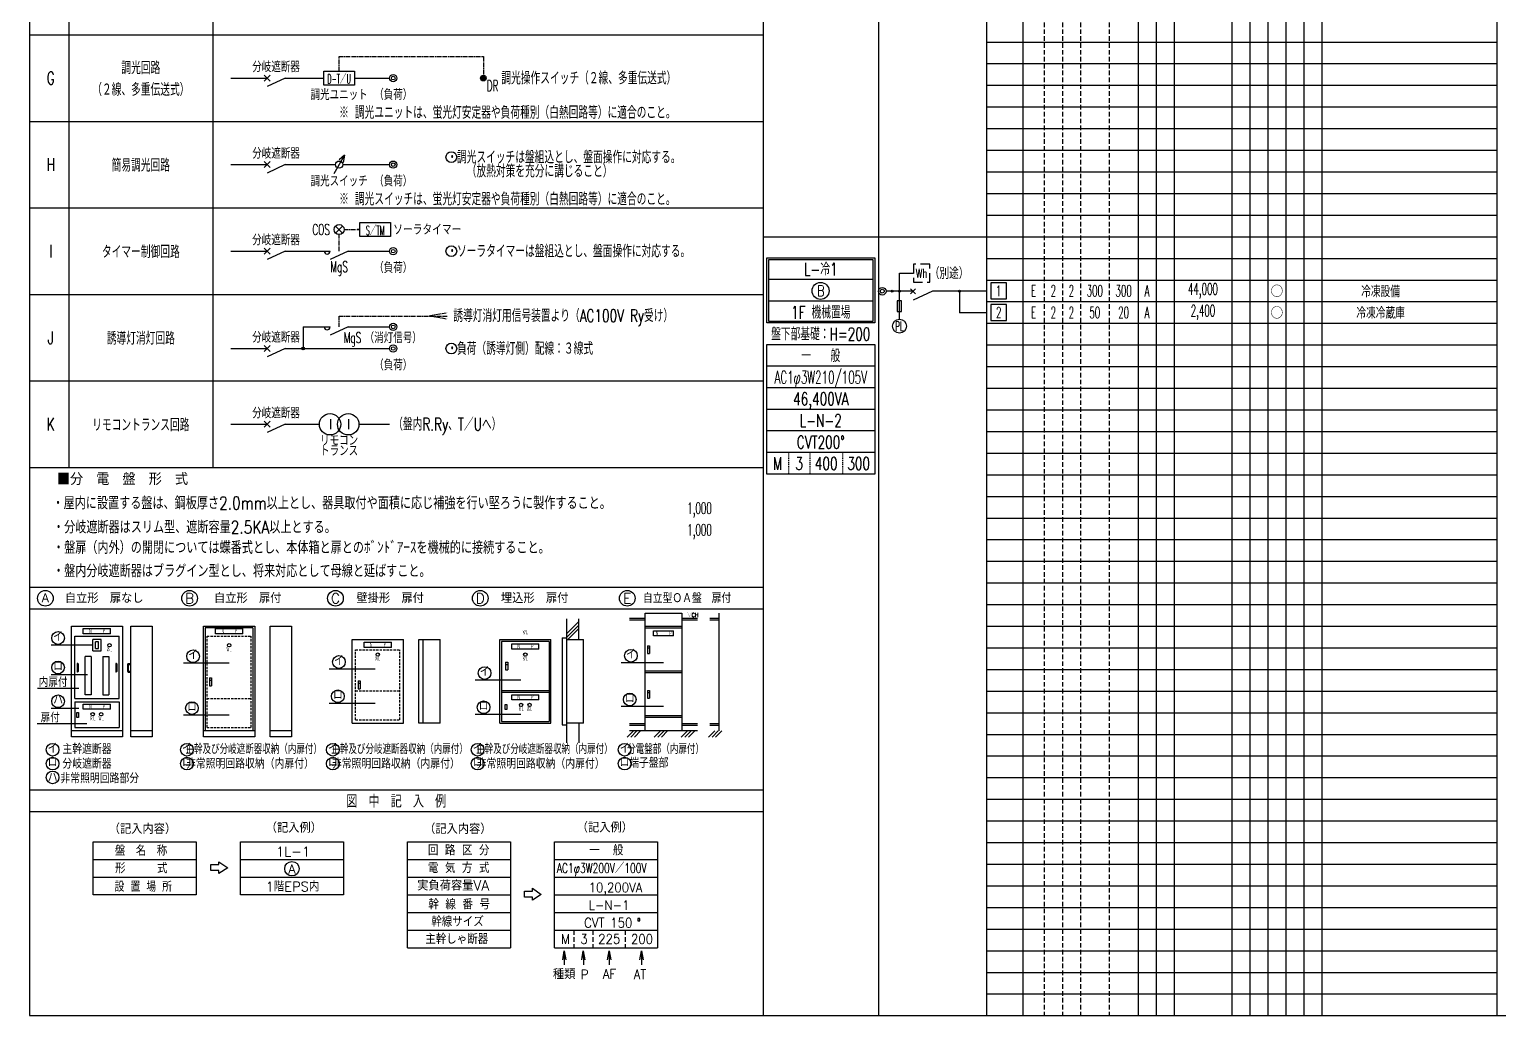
# Model space of a CAD drawing. Header units: millimetres. Extents: x 14 to 1769, y 15 to 581.
# Drawn here: x 13.5 to 421, y 31.4 to 304.9 of the extents above; entities that cross this region are included whole.
import ezdxf
from ezdxf.enums import TextEntityAlignment as Align

# ---------------------------------------------------------------- set-up
doc = ezdxf.new("R2010")
doc.units = ezdxf.units.MM
doc.header["$LTSCALE"] = 0.2
for name, pattern in [('_ C_S', [9, 6, -1, 1, -1]), ('_ Dot', [2.6, 1.4, -1.2]), ('DASHED', [19.05, 12.7, -6.35]), ('DASHED2', [9.525, 6.35, -3.175]), ('HIDDEN', [9.525, 6.35, -3.175]), ('HIDDEN2', [4.7625, 3.175, -1.5875])]:
    doc.linetypes.add(name, pattern=pattern)
for name, color, linetype in [('1_文字', 3, 'Continuous'), ('1_盤内配線', 1, 'Continuous'), ('1_表', 7, 'Continuous'), ('Std_1', 1, 'Continuous'), ('Std_2', 2, 'Continuous'), ('盤', 3, 'Continuous')]:
    doc.layers.add(name, color=color, linetype=linetype)
doc.styles.add('S', font='simplex.shx', dxfattribs={"width": 0.7, "height": 3, "bigfont": 'extfont2.shx'})
doc.styles.get("Standard").update_dxf_attribs({"font": 'simplex.shx', "width": 0.7, "bigfont": 'extfont2.shx'})

msp = doc.modelspace()

# ---------------------------------------------------------------- linework, layer by layer
for p, q in [((184.32, 141.6), (179.97, 141.6)), ((184.32, 141.1), (179.97, 141.1)), ((194.5, 139.35), (184.32, 139.35)), ((194.5, 138.85), (184.32, 138.85)), ((198.85, 141.6), (194.5, 141.6)), ((198.85, 141.1), (194.5, 141.1)), ((204.72, 141.6), (202.22, 141.6)), ((204.72, 141.1), (202.22, 141.1)), ((194.5, 126.99), (184.32, 126.99)), ((194.5, 126.49), (184.32, 126.49)), ((194.5, 114.62), (184.32, 114.62)), ((194.5, 114.12), (184.32, 114.12)), ((184.32, 112.37), (179.97, 112.37)), ((184.32, 111.87), (179.97, 111.87)), ((198.85, 112.37), (194.5, 112.37)), ((198.85, 111.87), (194.5, 111.87)), ((204.72, 112.37), (202.22, 112.37)), ((204.72, 111.87), (202.22, 111.87))]:
    msp.add_line(p, q)
at = {"layer": '1_文字', "linetype": 'Continuous'}
for p, q in [((247.5, 235.57), (218.5, 235.57)), ((247.5, 229.57), (218.5, 229.57)), ((248, 211.57), (218, 211.57)), ((248, 205.57), (218, 205.57)), ((248, 199.57), (218, 199.57)), ((248, 193.57), (218, 193.57)), ((248, 187.57), (218, 187.57)), ((31.06, 134.16), (19.55, 134.16)), ((56.22, 129.24), (68.91, 129.24)), ((96.69, 127.65), (109.38, 127.65)), ((177.66, 129.39), (189.35, 129.39)), ((29.64, 125.98), (19.55, 125.98)), ((137.1, 124.57), (149.79, 124.57)), ((27.21, 122.2), (15.72, 122.2)), ((27.21, 116.61), (19.55, 116.61)), ((56.22, 114.82), (68.91, 114.82)), ((96.69, 118.13), (109.38, 118.13)), ((137.1, 115.05), (149.79, 115.05)), ((177.66, 117.22), (189.35, 117.22)), ((29.47, 112.4), (15.68, 112.4)), ((31.21, 79.61), (59.79, 79.61)), ((31.21, 64.91), (31.21, 79.61)), ((59.79, 79.61), (59.79, 64.91)), ((72.04, 79.61), (100.61, 79.61)), ((72.04, 64.91), (72.04, 79.61)), ((100.61, 79.61), (100.61, 64.91)), ((118.34, 79.61), (146.92, 79.61)), ((118.34, 50.21), (118.34, 79.61)), ((146.92, 79.61), (146.92, 50.21)), ((159.17, 79.61), (187.74, 79.61)), ((159.17, 50.21), (159.17, 79.61)), ((187.74, 79.61), (187.74, 50.21)), ((31.21, 74.71), (59.79, 74.71)), ((66.06, 74.13), (68.51, 72.46)), ((66.06, 73.32), (66.06, 74.13)), ((72.04, 74.71), (100.61, 74.71)), ((118.34, 74.71), (146.92, 74.71)), ((159.17, 74.71), (187.74, 74.71)), ((31.21, 69.81), (59.79, 69.81)), ((63.81, 73.32), (66.06, 73.32)), ((63.81, 71.68), (63.81, 73.32)), ((66.06, 71.68), (63.81, 71.68)), ((68.51, 72.46), (66.06, 70.86)), ((66.06, 70.86), (66.06, 71.68)), ((72.04, 69.81), (100.61, 69.81)), ((118.34, 69.81), (146.92, 69.81)), ((159.17, 69.81), (187.74, 69.81)), ((150.8, 65.93), (153.04, 65.93)), ((150.8, 64.29), (150.8, 65.93)), ((153.04, 66.74), (155.49, 65.07)), ((153.04, 65.93), (153.04, 66.74)), ((59.79, 64.91), (31.21, 64.91)), ((100.61, 64.91), (72.04, 64.91)), ((118.34, 64.91), (146.92, 64.91)), ((153.04, 64.29), (150.8, 64.29)), ((155.49, 65.07), (153.04, 63.47)), ((153.04, 63.47), (153.04, 64.29)), ((159.17, 64.91), (187.74, 64.91)), ((118.34, 60.01), (146.92, 60.01)), ((159.17, 60.01), (187.74, 60.01)), ((182.23, 58.33), (182.23, 57.74)), ((182.82, 58.33), (182.23, 58.33)), ((182.23, 57.74), (182.82, 57.74)), ((182.82, 57.74), (182.82, 58.33)), ((118.34, 55.11), (146.92, 55.11)), ((159.17, 55.11), (187.74, 55.11)), ((118.34, 50.21), (146.92, 50.21)), ((159.17, 50.21), (187.74, 50.21)), ((161.42, 46.92), (161.82, 49.38)), ((161.82, 49.38), (161.87, 45.5)), ((161.82, 49.38), (162.28, 46.93)), ((166.73, 46.92), (167.13, 49.38)), ((167.13, 49.38), (167.59, 46.93)), ((167.13, 49.38), (167.18, 45.5)), ((173.87, 46.92), (174.27, 49.38)), ((174.27, 49.38), (174.74, 46.93)), ((174.27, 49.38), (174.32, 45.5)), ((182.85, 46.92), (183.25, 49.38)), ((183.25, 49.38), (183.72, 46.93)), ((183.25, 49.38), (183.3, 45.5))]:
    msp.add_line(p, q, dxfattribs=at)
at = {"layer": '1_文字', "linetype": '_ Dot'}
for p, q in [((224, 187.57), (224, 181.57)), ((230, 187.57), (230, 181.57)), ((239, 187.57), (239, 181.57))]:
    msp.add_line(p, q, dxfattribs=at)
at = {"layer": '1_文字', "linetype": 'DASHED2'}
for p, q in [((164.48, 55.11), (164.48, 50.21)), ((169.78, 55.11), (169.78, 50.21)), ((178.76, 55.11), (178.76, 50.21))]:
    msp.add_line(p, q, dxfattribs=at)
at = {"layer": '1_文字', "linetype": 'Continuous'}
for points in [[(248, 223.57), (218, 223.57), (218, 241.57), (248, 241.57)], [(247.5, 224.07), (247.5, 241.07), (218.5, 241.07), (218.5, 224.07)], [(218, 217.57), (248, 217.57), (248, 181.57), (218, 181.57)]]:
    msp.add_lwpolyline(points, close=True, dxfattribs=at)
at = {"layer": '1_文字'}
for points in [[(280.15, 230.24), (284.55, 230.24), (284.55, 234.64), (280.15, 234.64)], [(280.15, 224.24), (284.55, 224.24), (284.55, 228.64), (280.15, 228.64)]]:
    msp.add_lwpolyline(points, close=True, dxfattribs=at)
at = {"layer": '1_文字', "color": 1, "linetype": 'Continuous'}
for centre in [(130.53, 269.51), (130.53, 243.44), (130.53, 216.44)]:
    msp.add_circle(centre, 1.5, dxfattribs=at)
at = {"layer": '1_文字', "linetype": 'Continuous'}
for centre, radius in [((232.95, 232.42), 2.36), ((17.93, 147.17), 2.17), ((57.93, 147.17), 2.17), ((98.4, 147.17), 2.17), ((138.56, 147.17), 2.17), ((179.33, 147.17), 2.17), ((21.47, 136.16), 1.76), ((58.89, 131.11), 1.76), ((99.35, 129.51), 1.76), ((180.33, 131.25), 1.76), ((21.47, 127.98), 1.76), ((139.76, 126.43), 1.76), ((21.47, 118.61), 1.76), ((58.59, 116.71), 1.76), ((99.05, 120.02), 1.76), ((139.46, 116.94), 1.76), ((180.03, 119.11), 1.76), ((19.94, 105.16), 1.76), ((57.19, 105.16), 1.76), ((97.66, 105.16), 1.76), ((137.83, 105.16), 1.76), ((178.59, 105.16), 1.76), ((19.94, 101.33), 1.76), ((57.19, 101.33), 1.76), ((97.66, 101.33), 1.76), ((137.83, 101.33), 1.76), ((178.59, 101.33), 1.76), ((19.94, 97.49), 1.76), ((86.33, 72.19), 2.01)]:
    msp.add_circle(centre, radius, dxfattribs=at)
at = {"layer": '1_盤内配線', "color": 1, "linetype": 'Continuous'}
for p, q in [((254.83, 224.56), (254.83, 237.33)), ((254.83, 237.33), (258.71, 237.33))]:
    msp.add_line(p, q, dxfattribs=at)
at = {"layer": '1_盤内配線', "linetype": 'Continuous'}
for p, q in [((258.55, 232.33), (251.1, 232.33)), ((279, 232.33), (264, 232.33)), ((271.5, 232.33), (271.5, 226.33)), ((279, 226.33), (271.5, 226.33))]:
    msp.add_line(p, q, dxfattribs=at)
at = {"layer": '1_盤内配線', "color": 2}
for p, q in [((257.84, 233.03), (259.26, 231.62)), ((259.26, 233.03), (257.84, 231.62))]:
    msp.add_line(p, q, dxfattribs=at)
at = {"layer": '1_盤内配線', "color": 2, "linetype": 'Continuous'}
msp.add_line((264, 232.33), (258.62, 229.82), dxfattribs=at)
at = {"layer": '1_盤内配線', "color": 7, "linetype": 'DASHED'}
msp.add_lwpolyline([(258.71, 234.83), (263.21, 234.83), (263.21, 239.83), (258.71, 239.83)], close=True, dxfattribs=at)
at = {"layer": '1_盤内配線', "color": 2, "linetype": 'Continuous'}
msp.add_lwpolyline([(254.23, 226.71), (255.43, 226.71), (255.43, 229.71), (254.23, 229.71)], close=True, dxfattribs=at)
at = {"layer": '1_盤内配線', "color": 4, "linetype": 'Continuous'}
for radius in [1.05, 0.525]:
    msp.add_circle((250.05, 232.33), radius, dxfattribs=at)
at = {"layer": '1_盤内配線', "linetype": 'Continuous'}
for centre in [(252.83, 232.33), (254.83, 232.33), (271.5, 232.33)]:
    msp.add_circle(centre, 0.25, dxfattribs=at)
at = {"layer": '1_盤内配線', "color": 2, "linetype": 'Continuous'}
msp.add_circle((254.83, 222.64), 1.92, dxfattribs=at)
at = {"layer": '1_表', "color": 6}
for p, q in [((217, 581.44), (217, 31.44)), ((420.5, 572.44), (420.5, 31.44))]:
    msp.add_line(p, q, dxfattribs=at)
at = {"layer": '1_表', "linetype": 'Continuous'}
for p, q in [((249, 535.44), (249, 31.44)), ((279, 535.44), (279, 31.44)), ((289, 535.44), (289, 31.44)), ((321, 535.44), (321, 31.44)), ((326, 535.44), (326, 31.44)), ((331, 535.44), (331, 31.44)), ((347, 535.44), (347, 31.44)), ((352, 535.44), (352, 31.44)), ((357, 535.44), (357, 31.44)), ((362, 535.44), (362, 31.44)), ((367, 535.44), (367, 31.44)), ((372, 535.44), (372, 31.44)), ((13.5, 303.44), (217, 303.44)), ((279, 301.44), (420.5, 301.44)), ((279, 295.44), (420.5, 295.44)), ((279, 289.44), (420.5, 289.44)), ((279, 283.44), (420.5, 283.44)), ((13.5, 279.44), (217, 279.44)), ((279, 277.44), (420.5, 277.44)), ((279, 271.44), (420.5, 271.44)), ((279, 265.44), (420.5, 265.44)), ((279, 259.44), (420.5, 259.44)), ((13.5, 255.44), (217, 255.44)), ((279, 253.44), (420.5, 253.44)), ((279, 241.44), (420.5, 241.44)), ((279, 235.44), (420.5, 235.44)), ((13.5, 231.44), (217, 231.44)), ((279, 229.44), (420.5, 229.44)), ((279, 223.44), (420.5, 223.44)), ((279, 217.44), (420.5, 217.44)), ((279, 211.44), (420.5, 211.44)), ((13.5, 207.44), (217, 207.44)), ((279, 205.44), (420.5, 205.44)), ((279, 199.44), (420.5, 199.44)), ((279, 193.44), (420.5, 193.44)), ((13.5, 183.44), (217, 183.44)), ((279, 187.44), (420.5, 187.44)), ((279, 181.44), (420.5, 181.44)), ((279, 175.44), (420.5, 175.44)), ((279, 169.44), (420.5, 169.44)), ((279, 163.44), (420.5, 163.44)), ((279, 157.44), (420.5, 157.44)), ((279, 151.44), (420.5, 151.44)), ((279, 145.44), (420.5, 145.44)), ((279, 139.44), (420.5, 139.44)), ((279, 133.44), (420.5, 133.44)), ((279, 127.44), (420.5, 127.44)), ((279, 121.44), (420.5, 121.44)), ((279, 115.44), (420.5, 115.44)), ((279, 109.44), (420.5, 109.44)), ((279, 103.44), (420.5, 103.44)), ((279, 97.44), (420.5, 97.44)), ((279, 91.44), (420.5, 91.44)), ((279, 85.44), (420.5, 85.44)), ((279, 79.44), (420.5, 79.44)), ((279, 73.44), (420.5, 73.44)), ((279, 67.44), (420.5, 67.44)), ((279, 61.44), (420.5, 61.44)), ((279, 55.44), (420.5, 55.44)), ((279, 49.44), (420.5, 49.44)), ((279, 43.44), (420.5, 43.44)), ((279, 37.44), (420.5, 37.44))]:
    msp.add_line(p, q, dxfattribs=at)
at = {"layer": '1_表', "linetype": 'HIDDEN'}
for p, q in [((295, 535.44), (295, 31.44)), ((300, 535.44), (300, 31.44)), ((305, 535.44), (305, 31.44)), ((313, 535.44), (313, 31.44))]:
    msp.add_line(p, q, dxfattribs=at)
at = {"layer": '1_表', "color": 7, "linetype": 'Continuous'}
for p, q in [((24.41, 498.44), (24.41, 183.44)), ((64.41, 498.44), (64.41, 183.44))]:
    msp.add_line(p, q, dxfattribs=at)
at = {"layer": '1_表', "color": 3, "linetype": 'Continuous'}
msp.add_line((217, 247.44), (420.5, 247.44), dxfattribs=at)
at = {"layer": '1_表', "color": 2, "linetype": 'Continuous'}
for p, q in [((13.5, 150.26), (217, 150.26)), ((13.5, 144.26), (217, 144.26)), ((13.5, 94.05), (217, 94.05)), ((13.5, 88.05), (217, 88.05))]:
    msp.add_line(p, q, dxfattribs=at)
at = {"layer": '1_表', "color": 6}
msp.add_lwpolyline([(13.5, 31.44), (827.5, 31.44), (827.5, 581.44), (13.5, 581.44)], close=True, dxfattribs=at)
at = {"layer": 'Std_1', "linetype": 'Continuous'}
for p, q in [((69.41, 291.44), (79.41, 291.44)), ((84.41, 291.44), (95.16, 291.44)), ((103.65, 291.44), (113.41, 291.44)), ((69.41, 267.44), (79.41, 267.44)), ((84.41, 267.44), (98.41, 267.44)), ((100.41, 267.44), (113.41, 267.44)), ((69.41, 243.44), (79.41, 243.44)), ((84.41, 243.44), (96.91, 243.44)), ((101.91, 243.44), (113.41, 243.44)), ((89.41, 222.44), (96.91, 222.44)), ((89.41, 222.44), (89.41, 216.44)), ((101.91, 222.44), (113.41, 222.44)), ((69.41, 216.44), (79.41, 216.44)), ((84.41, 216.44), (113.41, 216.44)), ((69.41, 195.44), (79.41, 195.44)), ((84.41, 195.44), (93.92, 195.44)), ((104.9, 195.44), (113.41, 195.44))]:
    msp.add_line(p, q, dxfattribs=at)
at = {"layer": 'Std_1', "color": 4, "linetype": '_ C_S'}
for p, q in [((99.41, 225.44), (129.41, 225.44)), ((124.41, 225.55), (129.41, 226.43)), ((124.41, 225.55), (129.41, 224.67))]:
    msp.add_line(p, q, dxfattribs=at)
for points in [[(99.41, 293.38), (99.41, 297.44), (99.41, 297.44)], [(99.41, 297.44), (139.41, 297.44), (139.41, 291.44)], [(100.78, 249.44), (105.16, 249.44), (104.41, 249.44)], [(99.41, 243.44), (99.41, 248.07), (99.41, 248.07)], [(99.41, 222.44), (99.41, 225.44), (99.41, 225.44)]]:
    msp.add_lwpolyline(points, dxfattribs=at)
at = {"layer": 'Std_2', "linetype": 'Continuous'}
for p, q in [((78.58, 292.27), (80.24, 290.61)), ((78.58, 290.61), (80.24, 292.27)), ((84.41, 291.44), (79.41, 289.11)), ((138.76, 291.87), (138.76, 291.01)), ((138.89, 290.86), (138.89, 292.02)), ((139.02, 292.11), (139.02, 290.76)), ((139.15, 290.7), (139.15, 292.17)), ((139.28, 292.21), (139.28, 290.67)), ((139.41, 292.22), (139.41, 290.66)), ((139.54, 292.21), (139.54, 290.67)), ((139.67, 290.7), (139.67, 292.17)), ((139.8, 292.11), (139.8, 290.76)), ((139.93, 290.86), (139.93, 292.02)), ((140.06, 291.87), (140.06, 291.01)), ((100.91, 270.04), (97.91, 264.84)), ((100.91, 270.04), (99.38, 268.76)), ((100.91, 270.04), (100.56, 268.07)), ((78.58, 268.27), (80.24, 266.61)), ((78.58, 266.61), (80.24, 268.27)), ((84.41, 267.44), (79.41, 265.11)), ((98.44, 248.47), (100.38, 250.41)), ((98.44, 250.41), (100.38, 248.47)), ((78.58, 244.27), (80.24, 242.61)), ((78.58, 242.61), (80.24, 244.27)), ((84.41, 243.44), (79.41, 241.11)), ((101.91, 243.44), (96.91, 241.11)), ((101.91, 222.44), (96.91, 220.11)), ((78.58, 217.27), (80.24, 215.61)), ((78.58, 215.61), (80.24, 217.27)), ((84.41, 216.44), (79.41, 214.11)), ((89.08, 216.28), (89.08, 216.6)), ((89.12, 216.22), (89.12, 216.66)), ((89.15, 216.18), (89.15, 216.7)), ((89.19, 216.15), (89.19, 216.73)), ((89.23, 216.13), (89.23, 216.76)), ((89.26, 216.11), (89.26, 216.78)), ((89.3, 216.09), (89.3, 216.79)), ((89.33, 216.08), (89.33, 216.8)), ((89.37, 216.08), (89.37, 216.81)), ((89.41, 216.08), (89.41, 216.81)), ((89.44, 216.08), (89.44, 216.81)), ((89.48, 216.08), (89.48, 216.8)), ((89.52, 216.09), (89.52, 216.79)), ((89.55, 216.11), (89.55, 216.78)), ((89.59, 216.13), (89.59, 216.76)), ((89.63, 216.15), (89.63, 216.73)), ((89.66, 216.18), (89.66, 216.7)), ((89.7, 216.22), (89.7, 216.66)), ((89.74, 216.28), (89.74, 216.6)), ((78.58, 196.27), (80.24, 194.61)), ((78.58, 194.61), (80.24, 196.27)), ((96.98, 196.82), (96.98, 194.07)), ((102.02, 196.86), (102.02, 194.11)), ((84.41, 195.44), (79.41, 193.11))]:
    msp.add_line(p, q, dxfattribs=at)
for points in [[(95.16, 289.51), (95.16, 293.38), (103.65, 293.38), (103.65, 289.51), (95.16, 289.51)], [(105.16, 247.51), (105.16, 251.38), (113.65, 251.38), (113.65, 247.51), (105.16, 247.51)]]:
    msp.add_lwpolyline(points, dxfattribs=at)
for centre, radius in [((114.41, 291.44), 1), ((114.41, 291.44), 0.5), ((99.41, 267.44), 1), ((114.41, 267.44), 1), ((114.41, 267.44), 0.5), ((99.41, 249.44), 1.37), ((114.41, 243.44), 1), ((114.41, 243.44), 0.5), ((114.41, 222.44), 1), ((114.41, 222.44), 0.5), ((89.41, 216.44), 0.366), ((114.41, 216.44), 1), ((114.41, 216.44), 0.5), ((96.89, 195.44), 2.97), ((101.92, 195.44), 2.97)]:
    msp.add_circle(centre, radius, dxfattribs=at)
for centre in [(96.08, 243.44), (96.08, 222.44)]:
    msp.add_arc(centre, 0.832, 180, 0, dxfattribs=at)
msp.add_ellipse((139.41, 291.44), major_axis=(0.551, 0.551), ratio=1, start_param=5.497787, end_param=11.780972, dxfattribs=at)
at = {"layer": '盤', "color": 2, "linetype": 'Continuous'}
for p, q in [((184.32, 143.01), (194.5, 143.01)), ((184.32, 110.42), (184.32, 143.01)), ((194.5, 143.01), (194.5, 110.42)), ((204.72, 143.01), (204.72, 110.42)), ((25.15, 139.48), (39.33, 139.48)), ((25.15, 108.77), (25.15, 139.48)), ((39.33, 139.48), (39.33, 108.77)), ((41.6, 139.48), (47.51, 139.48)), ((41.6, 108.77), (41.6, 139.48)), ((47.51, 139.48), (47.51, 108.77)), ((61.82, 139.48), (76, 139.48)), ((61.82, 108.77), (61.82, 139.48)), ((76, 139.48), (76, 108.77)), ((80.31, 139.48), (86.21, 139.48)), ((80.31, 108.77), (80.31, 139.48)), ((86.21, 139.48), (86.21, 108.77)), ((103.04, 135.7), (117.22, 135.7)), ((103.04, 112.55), (103.04, 135.7)), ((117.22, 112.55), (117.22, 135.7)), ((121.53, 135.7), (127.43, 135.7)), ((121.53, 112.55), (121.53, 135.7)), ((122.71, 112.55), (122.71, 135.7)), ((127.43, 112.55), (127.43, 135.7)), ((143.96, 135.7), (158.14, 135.7)), ((143.96, 112.55), (143.96, 135.7)), ((158.14, 112.55), (158.14, 135.7)), ((161.27, 136.17), (161.27, 112.07)), ((161.27, 136.17), (162.45, 136.17)), ((162.45, 136.17), (162.45, 112.07)), ((162.45, 135.7), (167.17, 135.7)), ((167.17, 112.55), (167.17, 135.7)), ((39.33, 110.42), (25.15, 110.42)), ((47.51, 110.42), (41.6, 110.42)), ((76, 110.42), (61.82, 110.42)), ((86.21, 110.42), (80.31, 110.42)), ((103.04, 112.55), (117.22, 112.55)), ((127.43, 112.55), (121.53, 112.55)), ((143.96, 112.55), (158.14, 112.55)), ((161.27, 112.07), (162.45, 112.07)), ((167.17, 112.55), (162.45, 112.55)), ((198.85, 110.42), (179.97, 110.42)), ((39.33, 108.77), (25.15, 108.77)), ((47.51, 108.77), (41.6, 108.77)), ((76, 108.77), (61.82, 108.77)), ((86.21, 108.77), (80.31, 108.77))]:
    msp.add_line(p, q, dxfattribs=at)
at = {"layer": '盤', "linetype": 'Continuous'}
for p, q in [((28.46, 137.35), (28.46, 138.77)), ((28.46, 138.77), (36.02, 138.77)), ((36.02, 137.35), (36.02, 138.77)), ((75.52, 139.01), (62.29, 139.01)), ((62.29, 139.01), (62.29, 110.42)), ((65.13, 137.35), (65.13, 138.77)), ((65.13, 138.77), (72.69, 138.77)), ((72.69, 137.35), (72.69, 138.77)), ((75.52, 139.01), (75.52, 110.42)), ((26.1, 136.64), (38.38, 136.64)), ((26.1, 119.4), (26.1, 136.64)), ((36.02, 137.35), (28.46, 137.35)), ((33.42, 135.7), (31.06, 135.7)), ((31.06, 132.63), (31.06, 135.7)), ((32.63, 135.08), (31.85, 135.08)), ((31.85, 133.24), (31.85, 135.08)), ((32.63, 133.24), (32.63, 135.08)), ((33.42, 132.63), (33.42, 135.7)), ((38.38, 119.4), (38.38, 136.64)), ((72.69, 137.35), (65.13, 137.35)), ((106.35, 134.99), (113.91, 134.99)), ((106.35, 133.57), (106.35, 134.99)), ((113.91, 133.57), (113.91, 134.99)), ((157.67, 135.23), (144.44, 135.23)), ((144.44, 135.23), (144.44, 113.02)), ((147.27, 134.52), (154.83, 134.52)), ((147.27, 133.1), (147.27, 134.52)), ((154.83, 133.1), (154.83, 134.52)), ((157.67, 135.23), (157.67, 113.02)), ((186.63, 136.72), (186.63, 138.14)), ((186.63, 138.14), (192.19, 138.14)), ((192.19, 136.72), (186.63, 136.72)), ((192.19, 136.72), (192.19, 138.14)), ((30.59, 130.99), (28.93, 130.99)), ((28.93, 120.41), (28.93, 130.99)), ((30.59, 130.99), (30.59, 120.41)), ((31.06, 132.63), (33.42, 132.63)), ((31.85, 133.24), (32.63, 133.24)), ((33.89, 130.99), (35.55, 130.99)), ((33.89, 130.99), (33.89, 120.41)), ((35.55, 130.99), (35.55, 120.41)), ((113.91, 133.57), (106.35, 133.57)), ((154.83, 133.1), (147.27, 133.1)), ((184.94, 133.98), (185.53, 133.98)), ((184.94, 133.98), (184.94, 131.85)), ((184.94, 133.39), (185.53, 133.39)), ((184.94, 131.85), (185.53, 131.85)), ((185.53, 133.98), (185.53, 131.85)), ((26.77, 128.97), (26.77, 126.84)), ((27, 128.97), (27, 126.84)), ((37.48, 128.97), (37.48, 126.84)), ((37.71, 128.97), (37.71, 126.84)), ((40.71, 128.85), (40.71, 126.96)), ((40.94, 129.09), (41.6, 129.09)), ((40.94, 128.61), (40.94, 127.2)), ((40.94, 126.72), (41.6, 126.72)), ((41.18, 128.85), (41.6, 128.85)), ((41.18, 126.96), (41.6, 126.96)), ((145.58, 129.44), (145.58, 127.31)), ((145.58, 129.44), (146.17, 129.44)), ((145.58, 128.85), (146.17, 128.85)), ((145.58, 127.31), (146.17, 127.31)), ((146.17, 129.44), (146.17, 127.31)), ((63.43, 125.07), (64.03, 125.07)), ((63.43, 125.07), (63.43, 122.94)), ((63.43, 124.48), (64.03, 124.48)), ((63.43, 122.94), (64.03, 122.94)), ((64.03, 125.07), (64.03, 122.94)), ((104.66, 124.24), (105.25, 124.24)), ((104.66, 124.24), (104.66, 122.11)), ((104.66, 123.65), (105.25, 123.65)), ((105.25, 124.24), (105.25, 122.11)), ((26.1, 119.4), (38.38, 119.4)), ((26.1, 118.45), (26.1, 111.36)), ((26.1, 118.45), (38.38, 118.45)), ((30.59, 120.41), (28.93, 120.41)), ((33.89, 120.41), (35.55, 120.41)), ((38.38, 118.45), (38.38, 111.36)), ((104.66, 122.11), (105.25, 122.11)), ((157.67, 121.52), (144.44, 121.52)), ((157.67, 121.05), (144.44, 121.05)), ((147.27, 119.01), (147.27, 120.43)), ((147.27, 120.43), (154.83, 120.43)), ((154.83, 119.01), (147.27, 119.01)), ((154.83, 119.01), (154.83, 120.43)), ((184.94, 121.62), (185.53, 121.62)), ((184.94, 121.62), (184.94, 119.49)), ((184.94, 121.03), (185.53, 121.03)), ((184.94, 119.49), (185.53, 119.49)), ((185.53, 121.62), (185.53, 119.49)), ((26.65, 114.08), (26.65, 115.5)), ((26.65, 115.5), (27.12, 115.5)), ((27.12, 115.5), (27.12, 114.08)), ((28.46, 116.41), (28.46, 117.83)), ((28.46, 117.83), (36.02, 117.83)), ((36.02, 116.41), (28.46, 116.41)), ((36.02, 116.41), (36.02, 117.83)), ((145.46, 116.33), (145.46, 117.74)), ((145.46, 117.74), (145.93, 117.74)), ((145.93, 116.33), (145.46, 116.33)), ((145.93, 117.74), (145.93, 116.33)), ((26.1, 111.36), (38.38, 111.36)), ((27.12, 114.08), (26.65, 114.08)), ((144.44, 113.02), (157.67, 113.02))]:
    msp.add_line(p, q, dxfattribs=at)
at = {"layer": '盤', "color": 7, "linetype": 'Continuous'}
for p, q in [((162.45, 141.45), (162.45, 107.07)), ((165.93, 140.76), (162.45, 137.28)), ((165.93, 139.76), (162.45, 136.28)), ((165.93, 138.76), (162.86, 135.7)), ((165.93, 135.71), (165.93, 141.45)), ((165.93, 112.55), (165.93, 107.07)), ((181.02, 110.42), (179.29, 108.69)), ((182.02, 110.42), (180.29, 108.69)), ((183.02, 110.42), (181.29, 108.69)), ((188.52, 110.42), (186.79, 108.69)), ((189.52, 110.42), (187.79, 108.69)), ((190.52, 110.42), (188.79, 108.69)), ((196.02, 110.42), (194.29, 108.69)), ((197.02, 110.42), (195.29, 108.69)), ((198.02, 110.42), (196.29, 108.69)), ((203.57, 110.42), (201.84, 108.69)), ((204.57, 110.42), (202.84, 108.69)), ((205.57, 110.42), (203.84, 108.69))]:
    msp.add_line(p, q, dxfattribs=at)
at = {"layer": '盤', "linetype": 'HIDDEN2'}
for p, q in [((62.77, 136.64), (75.05, 136.64)), ((62.77, 111.36), (62.77, 136.64)), ((75.05, 111.36), (75.05, 136.64)), ((103.99, 113.49), (103.99, 132.86)), ((103.99, 132.86), (116.27, 132.86)), ((116.27, 113.49), (116.27, 132.86)), ((62.77, 119.4), (75.05, 119.4)), ((103.99, 121.52), (116.27, 121.52)), ((62.77, 111.36), (75.05, 111.36)), ((103.99, 113.49), (116.27, 113.49))]:
    msp.add_line(p, q, dxfattribs=at)
at = {"layer": '盤', "linetype": 'Continuous'}
for centre in [(35.73, 134.16), (68.91, 134.16), (110.13, 131.56), (151.05, 131.56), (31.06, 115.01), (33.42, 115.01), (149.87, 117.61), (152.23, 117.61)]:
    msp.add_circle(centre, 0.473, dxfattribs=at)
for centre, radius, start, end in [((26.88, 128.97), 0.118, 0, 180), ((26.88, 126.84), 0.118, 180, 0), ((37.6, 128.97), 0.118, 0, 180), ((37.6, 126.84), 0.118, 180, 0), ((40.94, 128.85), 0.236, 90, 180), ((40.94, 126.96), 0.236, 180, 270), ((41.18, 128.61), 0.236, 90, 180), ((41.18, 127.2), 0.236, 180, 270)]:
    msp.add_arc(centre, radius, start, end, dxfattribs=at)

# ---------------------------------------------------------------- texts
at = {"layer": '1_文字', "linetype": 'Continuous', "width": 0.7}
for s, p in [('調光回路', (44.41, 294.44)), ('G', (19.41, 291.44)), ('（２線、多重伝送式）', (44.41, 288.44)), ('H', (19.41, 267.44)), ('簡易調光回路', (44.41, 267.44)), ('I', (19.41, 243.44)), ('タイマー制御回路', (44.41, 243.44)), ('J', (19.41, 219.44)), ('誘導灯消灯回路', (44.41, 219.44)), ('K', (19.41, 195.44)), ('リモコントランス回路', (44.41, 195.44))]:
    msp.add_text(s, height=3.5, dxfattribs=at).set_placement(p, align=Align.MIDDLE)
at = {"layer": '1_文字', "linetype": 'Continuous', "style": 'S'}
for s, width, p in [('分岐遮断器', 0.8, (81.91, 294.72)), ('DR', 0.6, (141.97, 289.35)), ('調光ユニット', 0.8, (99.41, 287)), ('（負荷）', 0.8, (114.41, 287.05)), ('分岐遮断器', 0.8, (81.91, 270.72)), ('調光スイッチ', 0.8, (99.41, 263.05)), ('（負荷）', 0.8, (114.41, 263.05)), ('COS', 0.6, (94.41, 249.44)), ('分岐遮断器', 0.8, (81.91, 246.72)), ('MgS', 0.6, (99.41, 238.62)), ('（負荷）', 0.8, (114.41, 239.05)), ('分岐遮断器', 0.8, (81.91, 219.72)), ('MgS', 0.6, (103.13, 218.98)), ('（消灯信号）', 0.8, (114.41, 219.59)), ('（負荷）', 0.8, (114.41, 212.05)), ('分岐遮断器', 0.8, (81.91, 198.72)), ('リモコン', 0.8, (99.41, 191)), ('トランス', 0.8, (99.41, 188.16))]:
    msp.add_text(s, height=3, dxfattribs=dict(at, width=width)).set_placement(p, align=Align.MIDDLE)
at = {"layer": '1_文字', "linetype": 'Continuous'}
for s, width, p in [('調光操作スイッチ（２線、多重伝送式）', 0.7, (144.41, 291.44)), ('※ 調光ユニットは、蛍光灯安定器や負荷種別（白熱回路等）に適合のこと。', 0.7, (99.41, 281.9)), ('・調光スイッチは盤組込とし、盤面操作に対応する。', 0.7, (129.41, 269.51)), ('\u3000\u3000（放熱対策を充分に講じること）', 0.7, (129.41, 265.65)), ('※ 調光スイッチは、蛍光灯安定器や負荷種別（白熱回路等）に適合のこと。', 0.7, (99.41, 257.9)), ('・ソーラタイマーは盤組込とし、盤面操作に対応する。', 0.7, (129.41, 243.44)), (' 誘導灯消灯用信号装置より（AC100V Ry受け）', 0.7, (129.41, 225.55)), ('・負荷（誘導灯側）配線：３線式', 0.7, (129.41, 216.44)), ('（盤内R.Ry、T／Uへ）', 0.7, (114.41, 195.44)), ('・屋内に設置する盤は、鋼板厚さ2.0mm以上とし、器具取付や面積に応じ補強を行い堅ろうに製作すること。', 0.8, (19.91, 173.59)), ('・分岐遮断器はスリム型、遮断容量2.5KA以上とする。', 0.8, (20.06, 166.9)), ('・盤扉（内外）の開閉については蝶番式とし、本体箱と扉とのﾎﾞﾝﾄﾞｱｰｽを機械的に接続すること。', 0.8, (20.06, 161.24)), ('・盤内分岐遮断器はブラグイン型とし、将来対応として母線と延ばすこと。', 0.8, (20.06, 154.76))]:
    msp.add_text(s, height=3.5, dxfattribs=dict(at, width=width)).set_placement(p, align=Align.MIDDLE_LEFT)
at = {"layer": '1_文字', "linetype": 'Continuous', "style": 'S', "width": 0.75}
msp.add_text('ソーラタイマー', height=3, dxfattribs=at).set_placement((114.41, 249.44), align=Align.MIDDLE_LEFT)
at = {"layer": '1_文字', "linetype": 'Continuous'}
for s, height, width, p in [('L-冷1', 3.5, 0.7, (233, 238.46)), ('B', 3, 0.8, (233, 232.46)), ('1F 機械置場', 3.5, 0.7, (233, 226.46)), ('盤下部基礎：H=200', 3.5, 0.7, (233, 220.46)), ('一\u3000\u3000般', 3.5, 0.7, (233, 214.46)), ('AC1φ3W210/105V', 3.5, 0.6, (233, 208.46)), ('46,400VA', 3.5, 0.7, (233, 202.46)), ('L-N-2', 3.5, 0.7, (233, 196.46)), ('CVT200°', 3.5, 0.7, (233, 190.46)), ('M', 3.5, 0.7, (221, 184.57)), ('3', 3.5, 0.7, (227, 184.57)), ('400', 3.5, 0.7, (234.5, 184.57)), ('300', 3.5, 0.7, (243.5, 184.57))]:
    msp.add_text(s, height=height, dxfattribs=dict(at, width=width)).set_placement(p, align=Align.MIDDLE_CENTER)
at = {"layer": '1_文字', "width": 0.6}
msp.add_text('（別途）', height=3.2, dxfattribs=at).set_placement((263.21, 237.33), align=Align.MIDDLE_LEFT)
at = {"layer": '1_文字'}
for s, height, width, p in [('1', 3, 0.6, (282.35, 232.44)), ('E', 3.2, 0.55, (292, 232.44)), ('2', 3.2, 0.55, (297.5, 232.44)), ('2', 3.2, 0.55, (302.5, 232.44)), ('300', 3.2, 0.55, (309, 232.44)), ('300', 3.2, 0.55, (317, 232.44)), ('A', 3.2, 0.55, (323.5, 232.44)), ('44,000', 3.2, 0.55, (339, 232.44)), ('冷凍設備', 3.2, 0.7, (388.25, 232.44)), ('2,400', 3.2, 0.55, (339, 226.44)), ('冷凍冷蔵庫', 3.2, 0.7, (388.25, 226.44)), ('2', 3, 0.6, (282.35, 226.44)), ('E', 3.2, 0.55, (292, 226.44)), ('2', 3.2, 0.55, (297.5, 226.44)), ('2', 3.2, 0.55, (302.5, 226.44)), ('50', 3.2, 0.55, (309, 226.44)), ('20', 3.2, 0.55, (317, 226.44)), ('A', 3.2, 0.55, (323.5, 226.44)), ('1,000', 3.2, 0.55, (199.37, 171.67)), ('1,000', 3.2, 0.55, (199.37, 165.67))]:
    msp.add_text(s, height=height, dxfattribs=dict(at, width=width)).set_placement(p, align=Align.MIDDLE)
for p in [(359.5, 232.44), (359.5, 226.44)]:
    msp.add_text('○', height=3.2, dxfattribs=at).set_placement(p, align=Align.MIDDLE)
at = {"layer": '1_文字', "linetype": 'Continuous'}
for s, height, p in [('■分\u3000電\u3000盤\u3000形\u3000式', 3.308, (21.13, 178.58)), ('（記入内容）', 2.835, (35.51, 81.83)), ('（記入例）', 2.835, (79.05, 82.16)), ('（記入内容）', 2.835, (122.97, 81.83)), ('（記入例）', 2.835, (165.3, 82.23)), ('盤\u3000名\u3000称', 2.646, (37.2, 75.81)), ('1L-1', 2.646, (81.94, 75.61)), ('回 路 区 分', 2.646, (124.02, 75.93)), ('一  般', 2.646, (168.78, 75.93)), ('形\u3000\u3000\u3000式', 2.646, (37.25, 70.95)), ('電 気 方 式', 2.646, (124.02, 71.03)), ('1階EPS内', 2.646, (79.02, 65.9)), ('実負荷容量VA', 2.835, (121.06, 66.13)), ('幹 線 番 号', 2.646, (124.17, 60.92)), ('幹線サイズ', 2.646, (124.98, 56.14)), ('主幹しゃ断器', 2.646, (123.3, 51.32)), ('種類', 2.835, (158.7, 41.55))]:
    msp.add_text(s, height=height, dxfattribs=at).set_placement(p)
for s, p in [('Ａ', (17.93, 147.17)), ('B', (57.93, 147.17)), ('C', (98.4, 147.17)), ('D', (138.56, 147.17)), ('E', (179.33, 147.17))]:
    msp.add_text(s, height=2.8, dxfattribs=at).set_placement(p, align=Align.MIDDLE)
for s, height, p in [('自立形\u3000扉なし', 2.835, (34.25, 145.83)), ('自立形\u3000扉付', 2.835, (74.05, 145.83)), ('壁掛形\u3000扉付', 2.835, (113.57, 145.83)), ('埋込形\u3000扉付', 2.835, (153.64, 145.83)), ('イ', 2.36, (21.47, 135.28)), ('イ', 2.36, (58.89, 130.23)), ('イ', 2.36, (99.35, 128.63)), ('イ', 2.36, (180.33, 130.37)), ('ロ', 2.36, (21.47, 127.09)), ('イ', 2.36, (139.76, 125.55)), ('ハ', 2.36, (21.47, 117.73)), ('ロ', 2.36, (99.05, 119.13)), ('ロ', 2.36, (139.46, 116.05)), ('ロ', 2.36, (180.03, 118.23)), ('ロ', 2.36, (58.59, 115.82)), ('イ', 2.36, (19.94, 104.28)), ('イ', 2.36, (57.19, 104.28)), ('イ', 2.36, (97.66, 104.28)), ('イ', 2.36, (137.83, 104.28)), ('イ', 2.36, (178.59, 104.28)), ('ロ', 2.36, (19.94, 100.44)), ('ロ', 2.36, (57.19, 100.44)), ('ロ', 2.36, (97.66, 100.44)), ('ロ', 2.36, (137.83, 100.44)), ('ロ', 2.36, (178.59, 100.44)), ('ハ', 2.36, (19.94, 96.25))]:
    msp.add_text(s, height=height, dxfattribs=at).set_placement(p, align=Align.CENTER)
for s, height, width, p in [('自立型ＯＡ盤\u3000扉付', 2.835, 0.8, (195.91, 145.83)), ('内扉付', 2.362, 0.9, (20.1, 122.6)), ('扉付', 2.362, 0.9375, (19.28, 112.8)), ('主幹遮断器', 2.6, 0.75, (29.48, 104.02)), ('主幹及び分岐遮断器収納（内扉付）', 2.6, 0.65, (75.72, 104.02)), ('主幹及び分岐遮断器収納（内扉付）', 2.6, 0.65, (116.18, 104.02)), ('主幹及び分岐遮断器収納（内扉付）', 2.6, 0.65, (156.35, 104.02)), ('分電盤部（内扉付）', 2.6, 0.65, (189.95, 104.02)), ('分岐遮断器', 2.6, 0.75, (29.48, 99.96)), ('非常照明回路収納（内扉付）', 2.6, 0.75, (74.68, 99.96)), ('非常照明回路収納（内扉付）', 2.6, 0.75, (115.14, 99.96)), ('非常照明回路収納（内扉付）', 2.6, 0.75, (155.31, 99.96)), ('端子盤部', 2.6, 0.75, (185.31, 100.18)), ('非常照明回路部分', 2.6, 0.75, (33.02, 95.91))]:
    msp.add_text(s, height=height, dxfattribs=dict(at, width=width)).set_placement(p, align=Align.CENTER)
at = {"layer": '1_文字', "color": 4, "linetype": 'Continuous', "width": 0.8}
msp.add_text('図\u3000中\u3000記\u3000入\u3000例', height=3.5, dxfattribs=at).set_placement((115.25, 91.05), align=Align.MIDDLE)
at = {"layer": '1_文字', "linetype": 'Continuous'}
msp.add_text('A', height=2.52, dxfattribs=at).set_placement((86.33, 72.11), align=Align.MIDDLE_CENTER)
for s, height, width, p in [('AC1φ3W200V／100V', 2.646, 0.7, (159.79, 71.03)), ('設 置 場 所', 2.646, 0.93, (37.15, 65.83)), ('10,200VA', 2.646, 0.9, (168.61, 65.66)), ('L-N-1', 2.646, 0.9, (168.61, 60.76)), ('CVT 150', 2.646, 0.9, (167.37, 55.87)), ('M', 2.65, 0.9, (160.98, 51.34)), ('3', 2.65, 0.9, (166.3, 51.36)), ('225', 2.646, 0.9, (171.26, 51.39)), ('200', 2.646, 0.9, (180.35, 51.36)), ('P', 2.65, 0.9, (166.43, 41.51)), ('AF', 2.646, 0.9, (172.56, 41.68)), ('AT', 2.646, 0.9, (181.11, 41.59))]:
    msp.add_text(s, height=height, dxfattribs=dict(at, width=width)).set_placement(p)
at = {"layer": '1_盤内配線', "color": 3, "linetype": 'Continuous', "width": 0.7}
msp.add_text('Wh', height=2.5, dxfattribs=at).set_placement((260.96, 237.33), align=Align.MIDDLE)
at = {"layer": '1_盤内配線', "color": 3, "linetype": 'Continuous', "style": 'S', "width": 0.6}
msp.add_text('PL', height=2.5, dxfattribs=at).set_placement((254.83, 222.64), align=Align.MIDDLE)
at = {"layer": 'Std_2', "color": 4, "linetype": 'Continuous', "width": 0.5}
for s, p in [('D-T／U', (99.41, 291.44)), ('S／TM', (109.41, 249.44))]:
    msp.add_text(s, height=2.6, dxfattribs=at).set_placement(p, align=Align.MIDDLE)
at = {"layer": '盤', "linetype": 'Continuous'}
for s, width, p in [('▽CH', 0.7, (197.52, 141.96)), ('Ｎ\u3000\u3000\u3000Ｐ', 0.569106, (32.28, 137.45)), ('Ｎ\u3000\u3000\u3000Ｐ', 0.569106, (68.95, 137.45)), ('Ｎ\u3000\u3000\u3000Ｐ', 0.569106, (110.17, 133.67)), ('ＷＬ', 0.466667, (151.1, 137.08)), ('Ｎ\u3000\u3000\u3000Ｐ', 0.569106, (189.46, 136.82)), ('ＷＬ', 0.466667, (35.78, 132.35)), ('ＷＬ', 0.466667, (68.96, 132.35)), ('ＷＬ', 0.466667, (110.18, 129.75)), ('Ｎ\u3000\u3000\u3000Ｐ', 0.569106, (151.09, 133.2)), ('ＷＬ', 0.466667, (151.1, 129.75)), ('Ｎ\u3000\u3000\u3000Ｐ', 0.569106, (151.09, 119.11)), ('Ｎ\u3000\u3000\u3000Ｐ', 0.569106, (32.28, 116.51)), ('ＲＬ', 0.509091, (31.11, 113.2)), ('ＷＬ', 0.466667, (33.47, 113.2)), ('ＲＬ', 0.509091, (149.92, 115.8)), ('ＷＬ', 0.466667, (152.28, 115.8))]:
    msp.add_text(s, height=1.181, dxfattribs=dict(at, width=width)).set_placement(p, align=Align.CENTER)

doc.saveas('drawing.dxf')
